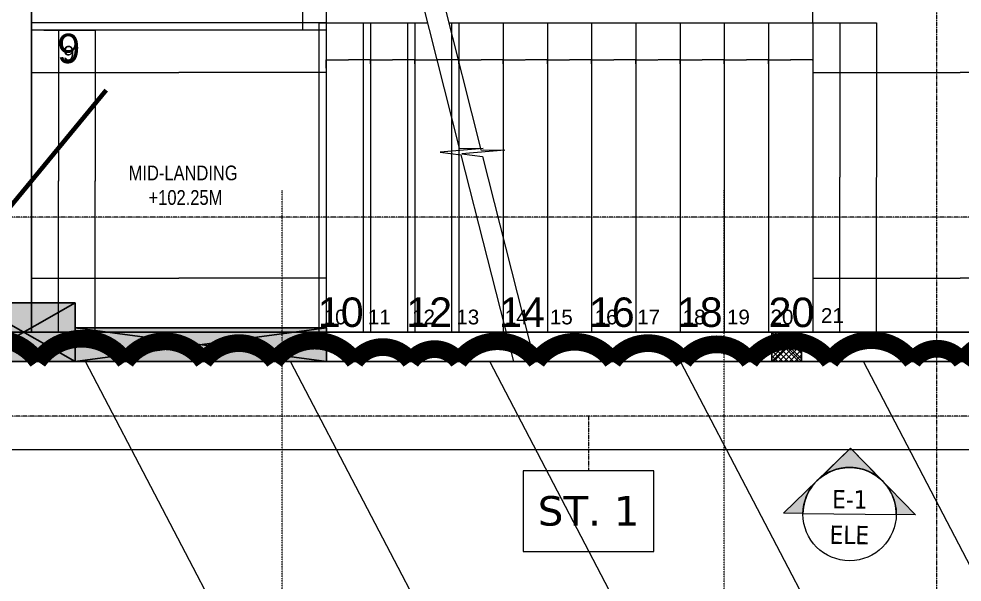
# Model space of a CAD drawing. Header units: inches. Extents: x 6 to 183294, y -48183 to 78918.
# Drawn here: x 134780 to 141178, y 35093 to 38916 of the extents above; entities that cross this region are included whole.
import ezdxf
from ezdxf import colors
from ezdxf.entities.mleader import LeaderData, LeaderLine
from ezdxf.enums import TextEntityAlignment as Align
from ezdxf.math import Vec2, Vec3

# ---------------------------------------------------------------- set-up
doc = ezdxf.new("R2010")
doc.units = ezdxf.units.IN
doc.header["$MEASUREMENT"] = 0
doc.set_wipeout_variables(frame=1)
doc.header["$PDMODE"] = 35
for name, pattern in [('( Hidden )', [0.375, 0.25, -0.125]), ('CONTINULUS', [0]), ('DASH', [0.35, 0.25, -0.1]), ('DIVIDE2', [0.625, 0.25, -0.125, 0, -0.125, 0, -0.125]), ('HIDDEN', [0.375, 0.25, -0.125]), ('PHANTOM2', [1.25, 0.625, -0.125, 0.125, -0.125, 0.125, -0.125])]:
    doc.linetypes.add(name, pattern=pattern)
for name, color, linetype, lineweight in [('0 @ 1 (2)', 8, 'Continuous', 0), ('asl comments 12-01-2023', 8, 'Continuous', 0), ('SDA_DETAIL MARKER', 8, 'PHANTOM2', 0), ('SDA_DIM', 8, 'Continuous', 5), ('SDA_DIM DETAILS', 8, 'Continuous', 0), ('SDA_PLAN', 8, 'Continuous', 0), ('SDA_PROJECTIONS', 8, 'HIDDEN', 0), ('SDA_RCC', 1, 'Continuous', 30), ('SDA_SECTION LINE', 8, 'Continuous', 0), ('SDA_SECTION LINE DETAILS', 8, 'Continuous', 0), ('SDA_STAIRS', 8, 'Continuous', 20), ('SDA_TEXT_DETAILS', 8, 'Continuous', 0), ('SDA_TEXT_RAMP DETAILS', 8, 'Continuous', 0), ('SDA_WALL', 7, 'Continuous', 30), ('Substation', 7, 'Continuous', 0)]:
    doc.layers.add(name, color=color, linetype=linetype, lineweight=lineweight)
doc.layers.add('S-COLUMN', color=1, linetype='Continuous')
doc.layers.add('SDA_TEXT', color=21, linetype='Continuous')
doc.styles.add('AR', font='arial.ttf')
doc.styles.add('arial', font='verdana.ttf')
doc.styles.get("Standard").update_dxf_attribs({"font": 'txt.shx'})
doc.styles.add('Tahoma', font='tahoma.ttf')
doc.dimstyles.new('SDA-100', dxfattribs={"dimtxt": 0.2, "dimasz": 0.18, "dimexe": 0.18, "dimexo": 0.0625, "dimgap": 0.015, "dimtad": 0, "dimzin": 0, "dimdsep": 46, "dimtxsty": 'Standard', "dimblk": 'ARCHTICK', "dimcen": 0.09, "dimclrd": 27, "dimclre": 27, "dimclrt": 21, "dimadec": 0, "dimazin": 0, "dimtfac": 1, "dimtofl": 0, "dimtmove": 1, "dimatfit": 3, "dimfxl": 0, "dimtolj": 1, "dimtzin": 0, "dimlwd": -1, "dimlwe": -1, "dimarcsym": 0})
doc.dimstyles.new('SDA-100 centerline', dxfattribs={"dimtxt": 0.23, "dimasz": 0.125, "dimexe": 0.18, "dimexo": 0.0625, "dimgap": 0.09, "dimtad": 0, "dimdec": 3, "dimzin": 0, "dimdsep": 46, "dimtxsty": 'Standard', "dimblk": 'ARCHTICK', "dimcen": 0.09, "dimclrd": 27, "dimclre": 27, "dimclrt": 21, "dimadec": 0, "dimazin": 0, "dimtfac": 1, "dimtdec": 3, "dimtofl": 0, "dimtmove": 1, "dimatfit": 3, "dimfxl": 0, "dimtolj": 1, "dimtzin": 0, "dimarcsym": 0})
doc.dimstyles.new('SDA-50', dxfattribs={"dimtxt": 0.1, "dimasz": 0.05, "dimexe": 0.09, "dimexo": 0.009, "dimgap": 0, "dimtad": 0, "dimzin": 0, "dimdsep": 46, "dimtxsty": 'Standard', "dimblk": 'ARCHTICK', "dimcen": 0.1, "dimclrd": 27, "dimclre": 27, "dimclrt": 21, "dimadec": 0, "dimazin": 0, "dimtfac": 1, "dimtofl": 0, "dimtmove": 1, "dimatfit": 3, "dimfxl": 0, "dimtolj": 1, "dimtzin": 0, "dimlwd": -1, "dimlwe": -1, "dimarcsym": 0})

# ---------------------------------------------------------------- blocks, each defined once
blk = doc.blocks.new('_ArchTick')
at = {"color": 0, "const_width": 0.15}
blk.add_lwpolyline([(-0.5, -0.5), (0.5, 0.5)], dxfattribs=at)
blk = doc.blocks.new('*D834')
at = {"layer": 'Defpoints', "color": 0}
for p in [(136865, 37180), (134865, 37167.3), (136865, 37155)]:
    blk.add_point(p, dxfattribs=at)
at = {"layer": 'SDA_DIM DETAILS'}
for p, q in [((136865, 37180), (136865, 37154.9)), ((134865, 37167.3), (134865, 37154.9)), ((134865, 37155), (135864.2, 37155)), ((136865, 37155), (135865.7, 37155))]:
    blk.add_line(p, q, dxfattribs=at)
at = {"layer": 'SDA_DIM DETAILS', "xscale": 0.05, "yscale": 0.05, "zscale": 0.05, "rotation": 180}
blk.add_blockref('_ArchTick', (134865, 37155), dxfattribs=at)
at = {"layer": 'SDA_DIM DETAILS', "xscale": 0.05, "yscale": 0.05, "zscale": 0.05}
blk.add_blockref('_ArchTick', (136865, 37155), dxfattribs=at)
at = {"layer": 'SDA_DIM DETAILS', "insert": (135865, 37155), "char_height": 0.1, "attachment_point": 5}
blk.add_mtext('\\A1;\\A1;2.00M CLEAR WIDE ', dxfattribs=at)
blk = doc.blocks.new('*D835')
at = {"layer": 'Defpoints', "color": 0}
for p in [(135049.1, 38840), (135072.3, 38840), (135084.9, 36790)]:
    blk.add_point(p, dxfattribs=at)
at = {"layer": 'SDA_DIM DETAILS'}
for p, q in [((135072.3, 38840), (135049, 38840)), ((135049.1, 38840), (135049.1, 37815.7)), ((135049.1, 36790), (135049.1, 37814.2)), ((135084.9, 36790), (135049, 36790))]:
    blk.add_line(p, q, dxfattribs=at)
at = {"layer": 'SDA_DIM DETAILS', "xscale": 0.05, "yscale": 0.05, "zscale": 0.05}
for p, rotation in [((135049.1, 38840), 90), ((135049.1, 36790), 270)]:
    blk.add_blockref('_ArchTick', p, dxfattribs=dict(at, rotation=rotation))
at = {"layer": 'SDA_DIM DETAILS', "insert": (135049.1, 37815), "char_height": 0.1, "attachment_point": 5, "rotation": 90}
blk.add_mtext('\\A1;\\A1;2.05M CLEAR WIDE ', dxfattribs=at)
blk = doc.blocks.new('*D836')
at = {"layer": 'Defpoints', "color": 0}
for p in [(134865, 38672.3), (136865, 38672.3), (136865, 38553.1)]:
    blk.add_point(p, dxfattribs=at)
at = {"layer": 'SDA_DIM', "color": 27}
for p, q in [((134865, 38672.2), (134865, 38552.9)), ((136865, 38672.2), (136865, 38552.9)), ((134865, 38553.1), (135864.4, 38553.1)), ((136865, 38553.1), (135865.5, 38553.1))]:
    blk.add_line(p, q, dxfattribs=at)
at = {"layer": 'SDA_DIM', "color": 27, "xscale": 0.18, "yscale": 0.18, "zscale": 0.18, "rotation": 180}
blk.add_blockref('_ArchTick', (134865, 38553.1), dxfattribs=at)
at = {"layer": 'SDA_DIM', "color": 27, "xscale": 0.18, "yscale": 0.18, "zscale": 0.18}
blk.add_blockref('_ArchTick', (136865, 38553.1), dxfattribs=at)
at = {"layer": 'SDA_DIM', "color": 21, "insert": (135865, 38553.1), "char_height": 0.2, "attachment_point": 5}
blk.add_mtext('\\A1;2000.00', dxfattribs=at)
blk = doc.blocks.new('*D837')
at = {"layer": 'Defpoints', "color": 0}
for p in [(134948.1, 38840), (134948.1, 36790), (135297.3, 36790)]:
    blk.add_point(p, dxfattribs=at)
at = {"layer": 'SDA_DIM', "color": 27}
for p, q in [((134948.2, 38840), (135297.5, 38840)), ((135297.3, 38840), (135297.3, 37815.5)), ((135297.3, 36790), (135297.3, 37814.4)), ((134948.2, 36790), (135297.5, 36790))]:
    blk.add_line(p, q, dxfattribs=at)
at = {"layer": 'SDA_DIM', "color": 27, "xscale": 0.18, "yscale": 0.18, "zscale": 0.18}
for p, rotation in [((135297.3, 38840), 90), ((135297.3, 36790), 270)]:
    blk.add_blockref('_ArchTick', p, dxfattribs=dict(at, rotation=rotation))
at = {"layer": 'SDA_DIM', "color": 21, "insert": (135297.3, 37815), "char_height": 0.2, "attachment_point": 5, "rotation": 90}
blk.add_mtext('\\A1;2050.00', dxfattribs=at)
blk = doc.blocks.new('*D838')
at = {"layer": 'Defpoints', "color": 0}
for p in [(142165, 37180), (140165, 37167.3), (142165, 37155)]:
    blk.add_point(p, dxfattribs=at)
at = {"layer": 'SDA_DIM DETAILS'}
for p, q in [((142165, 37180), (142165, 37154.9)), ((140165, 37167.3), (140165, 37154.9)), ((140165, 37155), (141164.2, 37155)), ((142165, 37155), (141165.7, 37155))]:
    blk.add_line(p, q, dxfattribs=at)
at = {"layer": 'SDA_DIM DETAILS', "xscale": 0.05, "yscale": 0.05, "zscale": 0.05, "rotation": 180}
blk.add_blockref('_ArchTick', (140165, 37155), dxfattribs=at)
at = {"layer": 'SDA_DIM DETAILS', "xscale": 0.05, "yscale": 0.05, "zscale": 0.05}
blk.add_blockref('_ArchTick', (142165, 37155), dxfattribs=at)
at = {"layer": 'SDA_DIM DETAILS', "insert": (141165, 37155), "char_height": 0.1, "attachment_point": 5}
blk.add_mtext('\\A1;\\A1;2.00M CLEAR WIDE ', dxfattribs=at)
blk = doc.blocks.new('*D839')
at = {"layer": 'Defpoints', "color": 0}
for p in [(140165, 38890), (140349.1, 38890), (140384.9, 36790)]:
    blk.add_point(p, dxfattribs=at)
at = {"layer": 'SDA_DIM DETAILS'}
for p, q in [((140165, 38890), (140349.2, 38890)), ((140349.1, 38890), (140349.1, 37840.7)), ((140349.1, 36790), (140349.1, 37839.2)), ((140384.9, 36790), (140349, 36790))]:
    blk.add_line(p, q, dxfattribs=at)
at = {"layer": 'SDA_DIM DETAILS', "xscale": 0.05, "yscale": 0.05, "zscale": 0.05}
for p, rotation in [((140349.1, 38890), 90), ((140349.1, 36790), 270)]:
    blk.add_blockref('_ArchTick', p, dxfattribs=dict(at, rotation=rotation))
at = {"layer": 'SDA_DIM DETAILS', "insert": (140349.1, 37840), "char_height": 0.1, "attachment_point": 5, "rotation": 90}
blk.add_mtext('\\A1;\\A1;2.10M CLEAR WIDE ', dxfattribs=at)
blk = doc.blocks.new('*D840')
at = {"layer": 'Defpoints', "color": 0}
for p in [(140165, 38684.8), (142165, 38672.3), (142165, 38553.1)]:
    blk.add_point(p, dxfattribs=at)
at = {"layer": 'SDA_DIM', "color": 27}
for p, q in [((140165, 38684.8), (140165, 38552.9)), ((142165, 38672.2), (142165, 38552.9)), ((140165, 38553.1), (141164.4, 38553.1)), ((142165, 38553.1), (141165.5, 38553.1))]:
    blk.add_line(p, q, dxfattribs=at)
at = {"layer": 'SDA_DIM', "color": 27, "xscale": 0.18, "yscale": 0.18, "zscale": 0.18, "rotation": 180}
blk.add_blockref('_ArchTick', (140165, 38553.1), dxfattribs=at)
at = {"layer": 'SDA_DIM', "color": 27, "xscale": 0.18, "yscale": 0.18, "zscale": 0.18}
blk.add_blockref('_ArchTick', (142165, 38553.1), dxfattribs=at)
at = {"layer": 'SDA_DIM', "color": 21, "insert": (141165, 38553.1), "char_height": 0.2, "attachment_point": 5}
blk.add_mtext('\\A1;2000.00', dxfattribs=at)
blk = doc.blocks.new('*D841')
at = {"layer": 'Defpoints', "color": 0}
for p in [(140165, 38890), (140248.1, 36790), (140597.3, 36790)]:
    blk.add_point(p, dxfattribs=at)
at = {"layer": 'SDA_DIM', "color": 27}
for p, q in [((140165, 38890), (140597.5, 38890)), ((140597.3, 38890), (140597.3, 37840.5)), ((140597.3, 36790), (140597.3, 37839.5)), ((140248.2, 36790), (140597.5, 36790))]:
    blk.add_line(p, q, dxfattribs=at)
at = {"layer": 'SDA_DIM', "color": 27, "xscale": 0.18, "yscale": 0.18, "zscale": 0.18}
for p, rotation in [((140597.3, 38890), 90), ((140597.3, 36790), 270)]:
    blk.add_blockref('_ArchTick', p, dxfattribs=dict(at, rotation=rotation))
at = {"layer": 'SDA_DIM', "color": 21, "insert": (140597.3, 37840), "char_height": 0.2, "attachment_point": 5, "rotation": 90}
blk.add_mtext('\\A1;2100.00', dxfattribs=at)
blk = doc.blocks.new('*D842')
at = {"layer": 'Defpoints', "color": 0}
for p in [(137165, 38638.5), (137165, 38638.2), (136865, 38580.9)]:
    blk.add_point(p, dxfattribs=at)
at = {"layer": 'SDA_DIM DETAILS'}
for p, q in [((136865, 38580.9), (136865, 38638.3)), ((136865, 38638.2), (137014.8, 38638.2)), ((137165, 38638.2), (137015.2, 38638.2)), ((137165, 38638.5), (137165, 38638.1))]:
    blk.add_line(p, q, dxfattribs=at)
at = {"layer": 'SDA_DIM DETAILS', "xscale": 0.05, "yscale": 0.05, "zscale": 0.05, "rotation": 180}
blk.add_blockref('_ArchTick', (136865, 38638.2), dxfattribs=at)
at = {"layer": 'SDA_DIM DETAILS', "xscale": 0.05, "yscale": 0.05, "zscale": 0.05}
blk.add_blockref('_ArchTick', (137165, 38638.2), dxfattribs=at)
at = {"layer": 'SDA_DIM DETAILS', "insert": (137015, 38638.2), "char_height": 0.1, "attachment_point": 5}
blk.add_mtext('\\A1;300.00', dxfattribs=at)
blk = doc.blocks.new('*D843')
at = {"layer": 'Defpoints', "color": 0}
for p in [(137465, 38611.7), (137765, 38637.5), (137765, 38633.2)]:
    blk.add_point(p, dxfattribs=at)
at = {"layer": 'SDA_DIM DETAILS'}
for p, q in [((137465, 38611.7), (137465, 38637.6)), ((137465, 38637.5), (137614.8, 38637.5)), ((137765, 38637.5), (137615.2, 38637.5)), ((137765, 38633.2), (137765, 38637.6))]:
    blk.add_line(p, q, dxfattribs=at)
at = {"layer": 'SDA_DIM DETAILS', "xscale": 0.05, "yscale": 0.05, "zscale": 0.05, "rotation": 180}
blk.add_blockref('_ArchTick', (137465, 38637.5), dxfattribs=at)
at = {"layer": 'SDA_DIM DETAILS', "xscale": 0.05, "yscale": 0.05, "zscale": 0.05}
blk.add_blockref('_ArchTick', (137765, 38637.5), dxfattribs=at)
at = {"layer": 'SDA_DIM DETAILS', "insert": (137615, 38637.5), "char_height": 0.1, "attachment_point": 5}
blk.add_mtext('\\A1;300.00', dxfattribs=at)
blk = doc.blocks.new('*D844')
at = {"layer": 'Defpoints', "color": 0}
for p in [(137165, 38611.7), (137465, 38637.5), (137465, 38633.2)]:
    blk.add_point(p, dxfattribs=at)
at = {"layer": 'SDA_DIM DETAILS'}
for p, q in [((137165, 38611.7), (137165, 38637.6)), ((137165, 38637.5), (137314.8, 38637.5)), ((137465, 38637.5), (137315.2, 38637.5)), ((137465, 38633.2), (137465, 38637.6))]:
    blk.add_line(p, q, dxfattribs=at)
at = {"layer": 'SDA_DIM DETAILS', "xscale": 0.05, "yscale": 0.05, "zscale": 0.05, "rotation": 180}
blk.add_blockref('_ArchTick', (137165, 38637.5), dxfattribs=at)
at = {"layer": 'SDA_DIM DETAILS', "xscale": 0.05, "yscale": 0.05, "zscale": 0.05}
blk.add_blockref('_ArchTick', (137465, 38637.5), dxfattribs=at)
at = {"layer": 'SDA_DIM DETAILS', "insert": (137315, 38637.5), "char_height": 0.1, "attachment_point": 5}
blk.add_mtext('\\A1;300.00', dxfattribs=at)
blk = doc.blocks.new('*D845')
at = {"layer": 'Defpoints', "color": 0}
for p in [(137765, 38611.7), (138065, 38637.5), (138065, 38633.2)]:
    blk.add_point(p, dxfattribs=at)
at = {"layer": 'SDA_DIM DETAILS'}
for p, q in [((137765, 38611.7), (137765, 38637.6)), ((137765, 38637.5), (137914.8, 38637.5)), ((138065, 38637.5), (137915.2, 38637.5)), ((138065, 38633.2), (138065, 38637.6))]:
    blk.add_line(p, q, dxfattribs=at)
at = {"layer": 'SDA_DIM DETAILS', "xscale": 0.05, "yscale": 0.05, "zscale": 0.05, "rotation": 180}
blk.add_blockref('_ArchTick', (137765, 38637.5), dxfattribs=at)
at = {"layer": 'SDA_DIM DETAILS', "xscale": 0.05, "yscale": 0.05, "zscale": 0.05}
blk.add_blockref('_ArchTick', (138065, 38637.5), dxfattribs=at)
at = {"layer": 'SDA_DIM DETAILS', "insert": (137915, 38637.5), "char_height": 0.1, "attachment_point": 5}
blk.add_mtext('\\A1;300.00', dxfattribs=at)
blk = doc.blocks.new('*D846')
at = {"layer": 'Defpoints', "color": 0}
for p in [(138065, 38611.7), (138365, 38637.5), (138365, 38633.2)]:
    blk.add_point(p, dxfattribs=at)
at = {"layer": 'SDA_DIM DETAILS'}
for p, q in [((138065, 38611.7), (138065, 38637.6)), ((138065, 38637.5), (138214.8, 38637.5)), ((138365, 38637.5), (138215.2, 38637.5)), ((138365, 38633.2), (138365, 38637.6))]:
    blk.add_line(p, q, dxfattribs=at)
at = {"layer": 'SDA_DIM DETAILS', "xscale": 0.05, "yscale": 0.05, "zscale": 0.05, "rotation": 180}
blk.add_blockref('_ArchTick', (138065, 38637.5), dxfattribs=at)
at = {"layer": 'SDA_DIM DETAILS', "xscale": 0.05, "yscale": 0.05, "zscale": 0.05}
blk.add_blockref('_ArchTick', (138365, 38637.5), dxfattribs=at)
at = {"layer": 'SDA_DIM DETAILS', "insert": (138215, 38637.5), "char_height": 0.1, "attachment_point": 5}
blk.add_mtext('\\A1;300.00', dxfattribs=at)
blk = doc.blocks.new('*D847')
at = {"layer": 'Defpoints', "color": 0}
for p in [(138365, 38611.7), (138665, 38637.5), (138665, 38633.2)]:
    blk.add_point(p, dxfattribs=at)
at = {"layer": 'SDA_DIM DETAILS'}
for p, q in [((138365, 38611.7), (138365, 38637.6)), ((138365, 38637.5), (138514.8, 38637.5)), ((138665, 38637.5), (138515.2, 38637.5)), ((138665, 38633.2), (138665, 38637.6))]:
    blk.add_line(p, q, dxfattribs=at)
at = {"layer": 'SDA_DIM DETAILS', "xscale": 0.05, "yscale": 0.05, "zscale": 0.05, "rotation": 180}
blk.add_blockref('_ArchTick', (138365, 38637.5), dxfattribs=at)
at = {"layer": 'SDA_DIM DETAILS', "xscale": 0.05, "yscale": 0.05, "zscale": 0.05}
blk.add_blockref('_ArchTick', (138665, 38637.5), dxfattribs=at)
at = {"layer": 'SDA_DIM DETAILS', "insert": (138515, 38637.5), "char_height": 0.1, "attachment_point": 5}
blk.add_mtext('\\A1;300.00', dxfattribs=at)
blk = doc.blocks.new('*D848')
at = {"layer": 'Defpoints', "color": 0}
for p in [(138665, 38611.7), (138965, 38637.5), (138965, 38633.2)]:
    blk.add_point(p, dxfattribs=at)
at = {"layer": 'SDA_DIM DETAILS'}
for p, q in [((138665, 38611.7), (138665, 38637.6)), ((138665, 38637.5), (138814.8, 38637.5)), ((138965, 38637.5), (138815.2, 38637.5)), ((138965, 38633.2), (138965, 38637.6))]:
    blk.add_line(p, q, dxfattribs=at)
at = {"layer": 'SDA_DIM DETAILS', "xscale": 0.05, "yscale": 0.05, "zscale": 0.05, "rotation": 180}
blk.add_blockref('_ArchTick', (138665, 38637.5), dxfattribs=at)
at = {"layer": 'SDA_DIM DETAILS', "xscale": 0.05, "yscale": 0.05, "zscale": 0.05}
blk.add_blockref('_ArchTick', (138965, 38637.5), dxfattribs=at)
at = {"layer": 'SDA_DIM DETAILS', "insert": (138815, 38637.5), "char_height": 0.1, "attachment_point": 5}
blk.add_mtext('\\A1;300.00', dxfattribs=at)
blk = doc.blocks.new('*D849')
at = {"layer": 'Defpoints', "color": 0}
for p in [(138965, 38611.7), (139265, 38637.5), (139265, 38633.2)]:
    blk.add_point(p, dxfattribs=at)
at = {"layer": 'SDA_DIM DETAILS'}
for p, q in [((138965, 38611.7), (138965, 38637.6)), ((138965, 38637.5), (139114.8, 38637.5)), ((139265, 38637.5), (139115.2, 38637.5)), ((139265, 38633.2), (139265, 38637.6))]:
    blk.add_line(p, q, dxfattribs=at)
at = {"layer": 'SDA_DIM DETAILS', "xscale": 0.05, "yscale": 0.05, "zscale": 0.05, "rotation": 180}
blk.add_blockref('_ArchTick', (138965, 38637.5), dxfattribs=at)
at = {"layer": 'SDA_DIM DETAILS', "xscale": 0.05, "yscale": 0.05, "zscale": 0.05}
blk.add_blockref('_ArchTick', (139265, 38637.5), dxfattribs=at)
at = {"layer": 'SDA_DIM DETAILS', "insert": (139115, 38637.5), "char_height": 0.1, "attachment_point": 5}
blk.add_mtext('\\A1;300.00', dxfattribs=at)
blk = doc.blocks.new('*D850')
at = {"layer": 'Defpoints', "color": 0}
for p in [(139265, 38611.7), (139565, 38637.5), (139565, 38633.2)]:
    blk.add_point(p, dxfattribs=at)
at = {"layer": 'SDA_DIM DETAILS'}
for p, q in [((139265, 38611.7), (139265, 38637.6)), ((139265, 38637.5), (139414.8, 38637.5)), ((139565, 38637.5), (139415.2, 38637.5)), ((139565, 38633.2), (139565, 38637.6))]:
    blk.add_line(p, q, dxfattribs=at)
at = {"layer": 'SDA_DIM DETAILS', "xscale": 0.05, "yscale": 0.05, "zscale": 0.05, "rotation": 180}
blk.add_blockref('_ArchTick', (139265, 38637.5), dxfattribs=at)
at = {"layer": 'SDA_DIM DETAILS', "xscale": 0.05, "yscale": 0.05, "zscale": 0.05}
blk.add_blockref('_ArchTick', (139565, 38637.5), dxfattribs=at)
at = {"layer": 'SDA_DIM DETAILS', "insert": (139415, 38637.5), "char_height": 0.1, "attachment_point": 5}
blk.add_mtext('\\A1;300.00', dxfattribs=at)
blk = doc.blocks.new('*D851')
at = {"layer": 'Defpoints', "color": 0}
for p in [(139565, 38611.7), (139865, 38637.5), (139865, 38633.2)]:
    blk.add_point(p, dxfattribs=at)
at = {"layer": 'SDA_DIM DETAILS'}
for p, q in [((139565, 38611.7), (139565, 38637.6)), ((139565, 38637.5), (139714.8, 38637.5)), ((139865, 38637.5), (139715.2, 38637.5)), ((139865, 38633.2), (139865, 38637.6))]:
    blk.add_line(p, q, dxfattribs=at)
at = {"layer": 'SDA_DIM DETAILS', "xscale": 0.05, "yscale": 0.05, "zscale": 0.05, "rotation": 180}
blk.add_blockref('_ArchTick', (139565, 38637.5), dxfattribs=at)
at = {"layer": 'SDA_DIM DETAILS', "xscale": 0.05, "yscale": 0.05, "zscale": 0.05}
blk.add_blockref('_ArchTick', (139865, 38637.5), dxfattribs=at)
at = {"layer": 'SDA_DIM DETAILS', "insert": (139715, 38637.5), "char_height": 0.1, "attachment_point": 5}
blk.add_mtext('\\A1;300.00', dxfattribs=at)
blk = doc.blocks.new('*D852')
at = {"layer": 'Defpoints', "color": 0}
for p in [(139865, 38611.7), (140165, 38637.5), (140165, 38633.2)]:
    blk.add_point(p, dxfattribs=at)
at = {"layer": 'SDA_DIM DETAILS'}
for p, q in [((139865, 38611.7), (139865, 38637.6)), ((139865, 38637.5), (140014.8, 38637.5)), ((140165, 38637.5), (140015.2, 38637.5)), ((140165, 38633.2), (140165, 38637.6))]:
    blk.add_line(p, q, dxfattribs=at)
at = {"layer": 'SDA_DIM DETAILS', "xscale": 0.05, "yscale": 0.05, "zscale": 0.05, "rotation": 180}
blk.add_blockref('_ArchTick', (139865, 38637.5), dxfattribs=at)
at = {"layer": 'SDA_DIM DETAILS', "xscale": 0.05, "yscale": 0.05, "zscale": 0.05}
blk.add_blockref('_ArchTick', (140165, 38637.5), dxfattribs=at)
at = {"layer": 'SDA_DIM DETAILS', "insert": (140015, 38637.5), "char_height": 0.1, "attachment_point": 5}
blk.add_mtext('\\A1;300.00', dxfattribs=at)
blk = doc.blocks.new('*D859')
at = {"layer": 'Defpoints', "color": 0}
for p in [(136704.5, 39140), (136704.8, 39140), (136762.1, 38840)]:
    blk.add_point(p, dxfattribs=at)
at = {"layer": 'SDA_DIM DETAILS'}
for p, q in [((136704.5, 39140), (136704.9, 39140)), ((136704.8, 39140), (136704.8, 38990.2)), ((136704.8, 38840), (136704.8, 38989.8)), ((136762, 38840), (136704.7, 38840))]:
    blk.add_line(p, q, dxfattribs=at)
at = {"layer": 'SDA_DIM DETAILS', "xscale": 0.05, "yscale": 0.05, "zscale": 0.05}
for p, rotation in [((136704.8, 39140), 90), ((136704.8, 38840), 270)]:
    blk.add_blockref('_ArchTick', p, dxfattribs=dict(at, rotation=rotation))
at = {"layer": 'SDA_DIM DETAILS', "insert": (136704.8, 38990), "char_height": 0.1, "attachment_point": 5, "rotation": 90}
blk.add_mtext('\\A1;300.00', dxfattribs=at)
blk = doc.blocks.new('A$C7A0A1DC5')
blk.add_wipeout([(0, 1), (1, 1), (1, 0), (0, 0)]).dxf.layer = 'SDA_RCC'
at = {"layer": 'SDA_RCC', "lineweight": 5}
h = blk.add_hatch(dxfattribs=at)
h.set_pattern_fill('ANSI37', color=252, scale=0.04, style=0)
h.set_pattern_definition([(45, (0, 0), (-0.089803, 0.089803), []), (135, (0, 0), (-0.089803, -0.089803), [])])
h.paths.add_polyline_path([(0, 1), (1, 1), (1, 0), (0, 0)])
at = {"layer": 'SDA_RCC'}
for p, q in [((0, 1), (1, 0)), ((1, 1), (0, 0))]:
    blk.add_line(p, q, dxfattribs=at)
blk.add_lwpolyline([(0, 1), (1, 1), (1, 0), (0, 0)], close=True, dxfattribs=at)
blk = doc.blocks.new('column')
at = {"layer": 'SDA_RCC'}
h = blk.add_hatch(color=252, dxfattribs=at)
h.dxf.hatch_style = 1
h.paths.add_polyline_path([(-0.5, 0.5), (-0.5, -0.5), (0.5, -0.5), (0.5, 0.5)])
for p, q in [((-0.5, 0.5), (-0.5, -0.5)), ((0.5, 0.5), (-0.5, 0.5)), ((-0.5, -0.5), (0.5, 0.5)), ((0.5, -0.5), (-0.5, 0.5)), ((0.5, -0.5), (0.5, 0.5)), ((-0.5, -0.5), (0.5, -0.5))]:
    blk.add_line(p, q, dxfattribs=at)
blk = doc.blocks.new('NEW COLS 9 JUNE')
at = {"layer": 'S-COLUMN'}
for p, xscale, yscale, rotation in [((60.6993, -124.2854, -197.598), 0.3999999999998636, 0.7000000000002728, 90), ((61.9015, -124.3704, -197.598), 1.70457261664609, 0.230000000000004, 359.99999960117)]:
    blk.add_blockref('column', p, dxfattribs=dict(at, xscale=xscale, yscale=yscale, rotation=rotation))
blk = doc.blocks.new('*U157')
blk.add_hatch(color=256).paths.add_polyline_path([(-8.98, 0), (-6.35, 0, -0.198912), (-4.49, 4.49, -0.414214), (4.49, 4.49, -0.198912), (6.35, 0), (8.98, 0), (4.49, 4.49), (0, 8.98), (-4.49, 4.49)])
blk.add_line((-6.35, 0), (6.35, 0))
for points in [[(-6.35, 0), (-8.98, 0), (0, 8.98), (8.98, 0), (6.35, 0, 1)], [(4.49, 4.49, 0.414214), (-4.49, 4.49), (0, 8.98), (4.49, 4.49)]]:
    blk.add_lwpolyline(points, format="xyb", close=True)
blk.add_circle((0, 0), 6.35)
at = {"style": 'Tahoma', "flags": 8}
blk.add_attdef('VIEWNUMBER', text='', height=2.5, dxfattribs=at).set_placement((0, 0), align=Align.BOTTOM_CENTER)
blk.add_attdef('SHEETNUMBER', text='', height=2.5, dxfattribs=at).set_placement((0, -1.59), align=Align.TOP_CENTER)

msp = doc.modelspace()

# ---------------------------------------------------------------- linework, layer by layer
for p, q in [((136864.979, 41289.968, -197133.873), (136864.979, 38889.968, -197133.873)), ((136864.979, 40389.968, -197133.873), (136864.979, 38889.968, -197133.873)), ((140164.979, 38889.968, -197133.873), (140164.979, 39189.968, -197133.873)), ((136814.979, 38889.968, -197133.873), (137551.068, 38889.968, -197133.873)), ((137695.162, 38889.968, -197133.873), (140164.979, 38889.968, -197133.873))]:
    msp.add_line(p, q)
at = {"elevation": -98334.873}
for points in [[(137510.104, 39051.558), (137766.92, 38038.514), (137928.419, 38035.828), (137638.366, 38010.943), (137778.306, 37993.601), (138134.14, 36589.968)], [(137656.921, 39040.816), (137913.737, 38027.771), (138075.235, 38025.085), (137785.183, 38000.201), (137925.123, 37982.858), (138278.233, 36589.968)]]:
    msp.add_lwpolyline(points, dxfattribs=at)
at = {"layer": 'asl comments 12-01-2023', "elevation": -197133.873}
msp.add_lwpolyline([(119377.67, 63247.632), (132232.862, 63247.636), (132232.862, 64807.636), (139711.2, 64807.636), (139711.2, 66208.336), (142228.703, 66208.324), (142228.712, 68307.636), (149143.243, 68307.636), (149143.243, 66887.636), (155075.207, 66887.635), (159065.823, 36589.341), (122898.097, 36589.339), (119377.67, 63247.632)], dxfattribs=at)
at = {"layer": 'SDA_DETAIL MARKER', "elevation": -98334.873}
msp.add_lwpolyline([(134240.85, 41900.679), (142741.818, 41900.679), (142741.818, 36218.19), (134240.85, 36218.19)], close=True, dxfattribs=at)
msp.add_lwpolyline([(138644.21, 36218.19), (138644.21, 35848.033)], dxfattribs=at)
at = {"layer": 'SDA_DETAIL MARKER', "linetype": 'CONTINULUS', "elevation": -98334.873}
msp.add_lwpolyline([(139087.441, 35848.033), (138200.979, 35848.033), (138200.979, 35300.05), (139087.441, 35300.05), (139087.441, 35848.033)], close=True, dxfattribs=at)
at = {"layer": 'SDA_PLAN', "elevation": -197133.873}
for points in [[(135258.055, 30589.833), (136799.117, 33589.968), (135232.372, 36589.968)], [(136647.348, 30589.833), (138188.409, 33589.968), (136621.665, 36589.968)], [(137999.092, 30589.833), (139540.154, 33589.968), (137973.409, 36589.968)], [(139294.513, 30589.833), (140835.575, 33589.968), (139268.83, 36589.968)], [(140533.612, 30589.833), (142074.674, 33589.968), (140507.929, 36589.968)]]:
    msp.add_lwpolyline(points, dxfattribs=at)
at = {"layer": 'SDA_PROJECTIONS', "linetype": 'DASH', "elevation": -197133.873}
msp.add_lwpolyline([(157887.133, 35989.968), (122389.004, 35989.968), (121964.48, 39204.664)], dxfattribs=at)
at = {"layer": 'SDA_SECTION LINE', "linetype": 'PHANTOM2'}
msp.add_line((163065.331, 37569.863, -493530.873), (119443.039, 37569.863, -493530.873), dxfattribs=at)
at = {"layer": 'SDA_SECTION LINE DETAILS', "linetype": 'PHANTOM2'}
msp.add_line((141007.254, 30130.858, -197133.873), (141007.254, 42152.342, -197133.873), dxfattribs=at)
at = {"layer": 'SDA_STAIRS', "linetype": 'CONTINULUS'}
msp.add_line((136864.979, 38889.968, -197133.873), (134864.979, 38889.968, -197133.873), dxfattribs=at)
at = {"layer": 'SDA_STAIRS', "linetype": 'DASH'}
msp.add_line((136864.979, 38839.968, -197133.873), (134864.979, 38839.968, -197133.873), dxfattribs=at)
at = {"layer": 'SDA_STAIRS', "linetype": 'CONTINULUS', "elevation": -197133.873}
for points in [[(136814.979, 38889.968), (136814.979, 36789.968)], [(137114.979, 38889.968), (137114.979, 36789.968)], [(137414.979, 38889.968), (137414.979, 36789.968)], [(137714.979, 38889.968), (137714.979, 36789.968)]]:
    msp.add_lwpolyline(points, dxfattribs=at)
at = {"layer": 'SDA_STAIRS', "linetype": 'DASH', "elevation": -197133.873}
for points in [[(136864.979, 38889.968), (136864.979, 36789.968)], [(137164.979, 38889.968), (137164.979, 36789.968)], [(137464.979, 38889.968), (137464.979, 36789.968)], [(137764.979, 38889.968), (137764.979, 36789.968)], [(138064.979, 38889.968), (138064.979, 36789.968)], [(138364.979, 38889.968), (138364.979, 36789.968)], [(138664.979, 38889.968), (138664.979, 36789.968)], [(138964.979, 38889.968), (138964.979, 36789.968)], [(139264.979, 38889.968), (139264.979, 36789.968)], [(139564.979, 38889.968), (139564.979, 36789.968)], [(139864.979, 38889.968), (139864.979, 36789.968)], [(140164.979, 38889.968), (140164.979, 36789.968)]]:
    msp.add_lwpolyline(points, dxfattribs=at)
at = {"layer": 'SDA_TEXT_RAMP DETAILS', "linetype": 'DIVIDE2', "ltscale": 0.5, "elevation": -295932.873}
for points in [[(136564.979, 30008.728), (136564.979, 37753.951)], [(139564.979, 30080.85), (139564.979, 37753.951)]]:
    msp.add_lwpolyline(points, dxfattribs=at)
at = {"layer": 'SDA_WALL', "elevation": -197133.873}
for points in [[(127722.457, 41289.968), (134864.979, 41289.968), (134864.979, 36789.968)], [(154687.133, 36789.968), (123090.304, 36789.968), (122757.594, 39309.4)], [(154687.133, 36589.968), (122914.979, 36589.968), (122559.316, 39283.216)]]:
    msp.add_lwpolyline(points, dxfattribs=at)

# ---------------------------------------------------------------- block references
at = {"layer": '0 @ 1 (2)'}
ref = msp.add_blockref('*U157', (140414.879, 35554.874, -98334.873), dxfattribs=dict(at, xscale=49.8277559055042, yscale=49.8277559055042, zscale=49.8277559055042, rotation=359.2805815672971))
ref.add_attrib('VIEWNUMBER', 'E-1', dxfattribs={"layer": '0', "height": 124.5694, "rotation": 359.2805816, "style": 'Tahoma'}).set_placement((140414.879, 35554.874, -98334.873), align=Align.BOTTOM_CENTER)
ref.add_attrib('SHEETNUMBER', 'ELE', dxfattribs={"layer": '0', "height": 124.5694, "rotation": 359.2805816, "style": 'Tahoma'}).set_placement((140413.886, 35475.779, -98334.873), align=Align.TOP_CENTER)

# ---------------------------------------------------------------- texts
at = {"layer": 'SDA_DETAIL MARKER', "linetype": 'CONTINULUS', "style": 'arial'}
msp.add_text('ST. 1', height=200, dxfattribs=at).set_placement((138644.532, 35476.844, -98334.873), align=Align.CENTER)
at = {"layer": 'SDA_TEXT', "style": 'AR'}
for s, p in [('9', (135040.069, 38615.147, -98334.873)), ('10', (136807.756, 36824.968, -98334.873)), ('12', (137407.756, 36824.968, -98334.873)), ('14', (138036.721, 36824.968, -98334.873)), ('16', (138646.065, 36824.968, -98334.873)), ('18', (139242.777, 36824.968, -98334.873)), ('20', (139864.913, 36823.849, -98334.873))]:
    msp.add_text(s, height=200, dxfattribs=at).set_placement(p)
at = {"layer": 'SDA_TEXT_DETAILS', "style": 'AR'}
for s, p in [('9', (135079.213, 38632.492, -98334.873)), ('10', (136846.9, 36842.313, -98334.873)), ('11', (137146.9, 36842.313, -98334.873)), ('12', (137446.9, 36842.313, -98334.873)), ('13', (137746.9, 36842.313, -98334.873)), ('14', (138075.865, 36842.313, -98334.873)), ('15', (138381.503, 36842.313, -98334.873)), ('16', (138685.208, 36842.313, -98334.873)), ('17', (138974.187, 36842.313, -98334.873)), ('18', (139281.92, 36842.313, -98334.873)), ('19', (139582.895, 36842.313, -98334.873)), ('20', (139878.319, 36842.313, -98334.873)), ('21', (140220.416, 36852.385, -98334.873))]:
    msp.add_text(s, height=100, dxfattribs=at).set_placement(p)
at = {"layer": 'SDA_TEXT_DETAILS', "insert": (135894.206, 37786.249, -98334.873), "char_height": 100, "width": 934.47281, "attachment_point": 5, "style": 'AR'}
msp.add_mtext('{\\W0.8;MID-LANDING\\P +102.25M}', dxfattribs=at)

# ---------------------------------------------------------------- dimensions: what is measured, and where the dimension line sits
at = {"layer": 'SDA_DIM'}
for base, p1, p2, picture, middle in [((135297.275, 36789.968, -98334.873), (134948.146, 38839.968, -197133.873), (134948.146, 36789.968, -197133.873), '*D837', (135297.275, 37814.968, -98334.873)), ((140597.275, 36789.968, -98334.873), (140164.979, 38889.968, -197133.873), (140248.146, 36789.968, -197133.873), '*D841', (140597.275, 37839.968, -98334.873))]:
    dim = msp.add_linear_dim(base=base, p1=p1, p2=p2, angle=90, dimstyle='SDA-100', override={"dimtxsty": 'Standard'}, dxfattribs=at)
    dim.commit()
    dim.dimension.update_dxf_attribs({"geometry": picture, "text_midpoint": middle})
for base, p1, p2, picture, middle in [((136864.979, 38553.106, -98334.873), (134864.979, 38672.278, -197133.873), (136864.979, 38672.278, -197133.873), '*D836', (135864.979, 38553.106, -98334.873)), ((142164.979, 38553.106, -98334.873), (140164.979, 38684.827, -197133.873), (142164.979, 38672.278, -197133.873), '*D840', (141164.979, 38553.106, -98334.873))]:
    dim = msp.add_linear_dim(base=base, p1=p1, p2=p2, dimstyle='SDA-100', override={"dimtxsty": 'Standard'}, dxfattribs=at)
    dim.commit()
    dim.dimension.update_dxf_attribs({"geometry": picture, "text_midpoint": middle})
at = {"layer": 'SDA_DIM DETAILS'}
dim = msp.add_linear_dim(base=(136704.76, 39139.968, -197133.873), p1=(136762.054, 38839.968, -295932.873), p2=(136704.467, 39139.968, -295932.873), angle=90, dimstyle='SDA-50', override={"dimtxsty": 'Standard', "dimclrd": 256, "dimclre": 256, "dimclrt": 256, "dimtfill": 0, "dimtfillclr": 256}, dxfattribs=at)
dim.commit()
dim.dimension.update_dxf_attribs({"geometry": '*D859', "text_midpoint": (136704.76, 38989.968, -197133.873)})
for base, p1, p2, text, picture, middle in [((135049.095, 38839.968, -197133.873), (135084.936, 36789.968, -295932.873), (135072.302, 38839.968, -295932.873), '\\A1;2.05M CLEAR WIDE ', '*D835', (135049.095, 37814.968, -197133.873)), ((140349.095, 38889.968, -197133.873), (140384.936, 36789.968, -295932.873), (140164.979, 38889.968, -295932.873), '\\A1;2.10M CLEAR WIDE ', '*D839', (140349.095, 37839.968, -197133.873))]:
    dim = msp.add_linear_dim(base=base, p1=p1, p2=p2, angle=90, text=text, dimstyle='SDA-50', override={"dimtxsty": 'Standard', "dimclrd": 256, "dimclre": 256, "dimclrt": 256, "dimtfill": 0, "dimtfillclr": 256}, dxfattribs=at)
    dim.commit()
    dim.dimension.update_dxf_attribs({"geometry": picture, "text_midpoint": middle})
for base, p1, p2, override, picture, middle in [((137164.979, 38638.212, -98334.873), (136864.979, 38580.917, -197133.873), (137164.979, 38638.504, -197133.873), {"dimtxsty": 'Standard', "dimclrd": 256, "dimclre": 256, "dimclrt": 256, "dimtfill": 0, "dimtfillclr": 256}, '*D842', (137014.979, 38638.212, -98334.873)), ((137464.979, 38637.487, -197133.873), (137164.979, 38611.681, -295932.873), (137464.979, 38633.166, -295932.873), {"dimclrd": 256, "dimclre": 256, "dimclrt": 256, "dimtfill": 0, "dimtfillclr": 256}, '*D844', (137314.979, 38637.487, -197133.873)), ((137764.979, 38637.487, -197133.873), (137464.979, 38611.681, -295932.873), (137764.979, 38633.166, -295932.873), {"dimclrd": 256, "dimclre": 256, "dimclrt": 256, "dimtfill": 0, "dimtfillclr": 256}, '*D843', (137614.979, 38637.487, -197133.873)), ((138064.979, 38637.487, -197133.873), (137764.979, 38611.681, -295932.873), (138064.979, 38633.166, -295932.873), {"dimclrd": 256, "dimclre": 256, "dimclrt": 256, "dimtfill": 0, "dimtfillclr": 256}, '*D845', (137914.979, 38637.487, -197133.873)), ((138364.979, 38637.487, -197133.873), (138064.979, 38611.681, -295932.873), (138364.979, 38633.166, -295932.873), {"dimclrd": 256, "dimclre": 256, "dimclrt": 256, "dimtfill": 0, "dimtfillclr": 256}, '*D846', (138214.979, 38637.487, -197133.873)), ((138664.979, 38637.487, -197133.873), (138364.979, 38611.681, -295932.873), (138664.979, 38633.166, -295932.873), {"dimclrd": 256, "dimclre": 256, "dimclrt": 256, "dimtfill": 0, "dimtfillclr": 256}, '*D847', (138514.979, 38637.487, -197133.873)), ((138964.979, 38637.487, -197133.873), (138664.979, 38611.681, -295932.873), (138964.979, 38633.166, -295932.873), {"dimclrd": 256, "dimclre": 256, "dimclrt": 256, "dimtfill": 0, "dimtfillclr": 256}, '*D848', (138814.979, 38637.487, -197133.873)), ((139264.979, 38637.487, -197133.873), (138964.979, 38611.681, -295932.873), (139264.979, 38633.166, -295932.873), {"dimclrd": 256, "dimclre": 256, "dimclrt": 256, "dimtfill": 0, "dimtfillclr": 256}, '*D849', (139114.979, 38637.487, -197133.873)), ((139564.979, 38637.487, -197133.873), (139264.979, 38611.681, -295932.873), (139564.979, 38633.166, -295932.873), {"dimclrd": 256, "dimclre": 256, "dimclrt": 256, "dimtfill": 0, "dimtfillclr": 256}, '*D850', (139414.979, 38637.487, -197133.873)), ((139864.979, 38637.487, -197133.873), (139564.979, 38611.681, -295932.873), (139864.979, 38633.166, -295932.873), {"dimclrd": 256, "dimclre": 256, "dimclrt": 256, "dimtfill": 0, "dimtfillclr": 256}, '*D851', (139714.979, 38637.487, -197133.873)), ((140164.979, 38637.487, -197133.873), (139864.979, 38611.681, -295932.873), (140164.979, 38633.166, -295932.873), {"dimclrd": 256, "dimclre": 256, "dimclrt": 256, "dimtfill": 0, "dimtfillclr": 256}, '*D852', (140014.979, 38637.487, -197133.873))]:
    dim = msp.add_linear_dim(base=base, p1=p1, p2=p2, dimstyle='SDA-50', override=override, dxfattribs=at)
    dim.commit()
    dim.dimension.update_dxf_attribs({"geometry": picture, "text_midpoint": middle})
for base, p1, p2, picture, middle in [((136864.979, 37154.959, -197133.873), (134864.979, 37167.335, -295932.873), (136864.979, 37179.969, -295932.873), '*D834', (135864.979, 37154.959, -197133.873)), ((142164.979, 37154.959, -197133.873), (140164.979, 37167.335, -197133.873), (142164.979, 37179.969, -295932.873), '*D838', (141164.979, 37154.959, -197133.873))]:
    dim = msp.add_linear_dim(base=base, p1=p1, p2=p2, text='\\A1;2.00M CLEAR WIDE ', dimstyle='SDA-50', override={"dimtxsty": 'Standard', "dimclrd": 256, "dimclre": 256, "dimclrt": 256, "dimtfill": 0, "dimtfillclr": 256}, dxfattribs=at)
    dim.commit()
    dim.dimension.update_dxf_attribs({"geometry": picture, "text_midpoint": middle})

# ---------------------------------------------------------------- leaders
at = {"layer": 'SDA_TEXT'}
msp.add_leader([(135372.07, 38432.569, 99263.127), (134398.156, 37250.249, 99263.127), (133014.616, 37249.592, 99263.127)], dimstyle='SDA-100 centerline', override={"dimasz": 0.2, "dimclrd": 256, "dimfxl": 1.5, "dimlwd": 65535, "dimarcsym": 1}, dxfattribs=at)
at = {"layer": 'Substation', "color": 6, "lineweight": 0}
ml = msp.add_multileader_mtext('Standard', dxfattribs=at)
ml.set_content('', color=6)
ml.set_leader_properties()
ml.build(insert=Vec2(0, 0))
ml.multileader.update_dxf_attribs({"text_right_attachment_type": 6, "dogleg_length": 0.36, "arrow_head_size": 180})
ctx = ml.context
ctx.base_point, ctx.char_height, ctx.arrow_head_size, ctx.landing_gap_size, ctx.plane_origin = Vec3(136446.299, 32718.821, -295932.873), 180, 180, 90, Vec3(137019.335, 27554.405, -295932.873)
ctx.right_attachment, ctx.text_align_type = 6, 2
notes = []
notes.append((ctx, [(1, (1, 1, 0), (141212.457, 32628.821, -295932.873), (-1, 0), 4586.158, [(0, [(142993.851, 35989.968, -295932.873)], 0, [])])]))
ctx.mtext.insert, ctx.mtext.alignment, ctx.mtext.flow_direction = Vec3(136536.299, 32808.821, -295932.873), 3, 5
for ctx, leaders in notes:
    for number, flags, end, landing, length, lines in leaders:
        leader = LeaderData()
        leader.index, (leader.has_last_leader_line, leader.has_dogleg_vector, leader.attachment_direction) = number, flags
        leader.last_leader_point, leader.dogleg_vector, leader.dogleg_length = Vec3(end), Vec3(landing), length
        for number, points, colour, breaks in lines:
            line = LeaderLine()
            line.index, line.vertices, line.color, line.breaks = number, Vec3.list(points), colors.encode_raw_color(colour), breaks
            leader.lines.append(line)
        ctx.leaders.append(leader)

# ---------------------------------------------------------------- next in the draw order: block references
at = {"layer": 'SDA_RCC', "xscale": 200, "yscale": 200, "zscale": 1000}
msp.add_blockref('A$C7A0A1DC5', (139887.623, 36589.917, -295932.873), dxfattribs=at)

# ---------------------------------------------------------------- next in the draw order: linework, layer by layer
at = {"layer": 'SDA_WALL', "linetype": '( Hidden )', "elevation": -394731.873}
msp.add_lwpolyline([(120028.952, 58419.363), (119386.866, 63247.672), (132243.222, 63247.646), (132249.81, 63247.673), (132249.81, 63297.653), (132249.81, 64807.81), (139717.95, 64807.667), (139719.833, 66208.14), (142245.652, 66208.228), (142245.661, 68307.67), (149160.277, 68307.617), (149160.192, 66887.67), (155080.87, 66888.223), (155606.998, 62943.05), (155872.168, 60929.774), (159078.068, 36589.358), (157887.213, 36589.358), (145666.335, 36589.358), (122915.06, 36589.358), (122559.396, 39282.606), (120028.952, 58419.363)], dxfattribs=at)
at = {"layer": 'Substation', "color": 4, "const_width": 120, "elevation": -197133.873}
msp.add_lwpolyline([(141778.904, 36589.968, 0.52056705), (141176.365, 36589.968, 0.52056705), (140840.99, 36589.968, 0.52056705), (140281.992, 36589.968, 0.52056705), (139737.372, 36589.968, 0.52056705), (139288.049, 36589.968, 0.52056705), (138807.501, 36589.968, 0.52056705), (138291.893, 36589.968, 0.52056705), (137762.125, 36589.968, 0.52056705), (137437.889, 36589.968, 0.52056705), (137059.466, 36589.968, 0.52056705), (136513.687, 36589.968, 0.52056705), (136032.874, 36589.968, 0.52056705), (135503.581, 36589.968, 0.52056705), (134907.918, 36589.968, 0.52056705), (134308.779, 36589.968, 0.52056705), (133885.514, 36589.968, 0.52056705), (133298.436, 36589.968, 0.52056705), (132798.325, 36589.968, 0.52056705), (132279.07, 36589.968, 0.52056705), (131673.189, 36589.968, 0.52056705), (131104.933, 36589.968, 0.52056705), (130719.957, 36589.968, 0.52056705)], format="xyb", dxfattribs=at)

# ---------------------------------------------------------------- next in the draw order: block references
at = {"layer": 'S-COLUMN', "xscale": 1000, "yscale": 1000, "zscale": 1000}
msp.add_blockref('NEW COLS 9 JUNE', (74112.478, 161074.76, -98334.873), dxfattribs=at)

doc.saveas('drawing.dxf')
